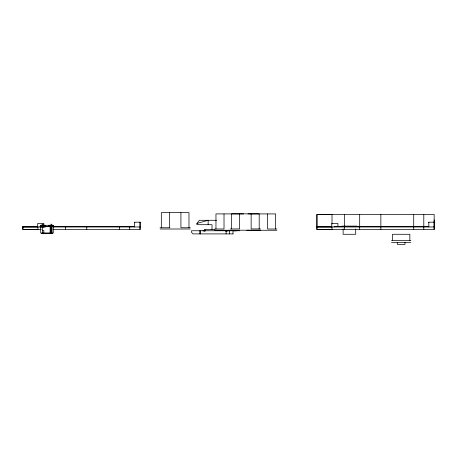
<?xml version="1.0" encoding="UTF-8"?>
<svg xmlns="http://www.w3.org/2000/svg" width="457" height="457" viewBox="0 0 457 457"><rect width="100%" height="100%" fill="white"/><g stroke="black" fill="none" stroke-linecap="round" stroke-linejoin="round"><path stroke-width="0.69" d="M41.216 226.986L22.856 226.986L22.856 229.505L41.216 229.5M40.296 226.592L40.296 225.307L53.652 225.307L53.652 226.586L43.518 226.558L43.518 225.307L45.146 225.301L45.152 227.169L41.53 227.186L41.524 226.592L40.296 226.592L40.987 226.586L40.987 225.307M42.53 233.024L42.53 226.586M50.116 233.024L50.116 226.586L40.69 226.592L40.69 233.024L53.263 233.024L53.263 226.586M50.658 233.024L50.658 226.586M51.418 233.024L51.418 226.586M52.001 233.024L52.001 226.586M119.648 229.505L119.648 226.986M129.719 229.505L129.719 226.986M134.501 226.986L134.752 222.182L140.076 222.182L140.076 222.685M53.063 229.5L140.076 229.505L140.076 222.182M204.827 230.745L204.827 229.5L214.847 229.5M212.002 229.5L212.002 224.695L196.916 224.695L196.916 223.439L199.429 220.297L216.595 220.297M434.15 225.855L434.15 226.986L316.93 226.986L316.93 229.505L332.011 229.5L332.011 226.986L316.93 226.975L316.93 214.402L434.15 214.413L434.15 229.505L316.93 229.505L316.93 214.402L332.011 214.413L332.011 224.016M344.595 229.5L344.595 226.986M413.722 229.505L413.722 226.986M423.799 229.505L423.799 226.986M334.153 226.986L334.153 226.358L428.826 226.358L428.826 222.182L434.15 222.182L434.15 222.685M434.15 229.505L434.15 219.92M51.864 225.307L50.43 226.569L50.43 225.307L48.802 225.301L48.802 226.541M196.916 223.439L208.141 220.297L208.141 224.695M225.512 230.968L227.535 230.756M225.867 230.968L227.963 230.756M50.841 225.307L51.058 224.044L52.418 225.301M40.901 225.307L41.53 225.301L42.889 224.044L43.107 225.307M51.418 225.307L52.001 225.301M53.046 226.586L50.116 226.586M225.53 230.751L229.7 230.745M233.173 230.739L236.64 230.734M243.621 213.905L215.961 213.905L215.961 228.991M247.985 213.916L275.645 213.916L275.645 229.008M341.87 226.106L356.957 226.106M428.826 226.358L428.826 226.986M37.685 226.358L22.85 226.358L22.85 229.5L37.937 229.5L37.937 226.986L22.856 226.975M53.549 226.358L134.752 226.358M316.924 226.358L331.759 226.358M53.063 226.986L140.076 226.986M160.064 227.752L169.861 227.752M190.238 227.752L180.921 227.752L180.921 212.659M160.064 229.008L190.238 229.008M214.704 228.991L224.016 228.991L224.016 213.905M230.282 228.934L239.594 228.934L239.594 213.847M260.461 228.934L251.144 228.934L251.144 213.847M276.902 229.008L267.591 229.008L267.591 213.916M35.212 229.5L34.726 229.5M214.704 230.248L260.461 230.197M246.729 230.265L276.902 230.265M42.53 230.511L43.832 230.511L43.832 233.024M233.064 230.756L191.5 230.756L191.5 232.333L193.077 233.904L233.064 233.904M233.498 230.739L239.788 230.739M41.319 233.276L52.629 233.276M391.483 240.565L410.843 240.565M391.483 242.45L410.843 242.45M53.652 226.586L52.961 226.586L52.961 225.307M319.289 229.5L332.011 229.5M200.075 230.756L200.212 233.904M233.173 230.751L236.64 230.756M40.901 226.592L41.947 226.586L41.947 227.186M41.947 225.301L42.53 225.307M202.817 230.756L204.913 230.968M203.245 230.756L205.267 230.968M43.289 226.586L43.295 227.186M428.826 222.182L428.826 222.685M134.752 222.182L134.752 222.685M423.799 214.413L423.799 226.758M423.548 226.358L423.548 226.986M413.722 214.413L413.722 226.758M409.838 240.565L409.838 234.281L392.489 234.281L392.489 240.565M404.999 242.45L404.999 244.341L397.327 244.341L397.327 242.45M380.858 214.413L380.858 226.758M380.858 226.986L380.858 229.505M359.688 214.413L359.682 229.5M355.7 228.934L355.7 234.281L343.127 234.281L343.127 228.934M344.595 214.413L344.595 226.758M337.923 226.358L337.923 223.467L331.759 223.467L331.759 226.986M317.175 226.358L317.181 226.986M259.199 228.934L259.199 213.847L231.539 213.847L231.539 228.934M232.99 230.756L232.99 233.904M229.551 230.756L229.551 233.904M226.106 230.756L226.106 233.904M204.827 229.5L204.827 230.756M199.989 230.756L199.989 233.904M188.981 227.752L188.981 212.659L161.321 212.659L161.321 227.752M169.376 212.659L169.376 227.752M140.076 222.182L140.076 229.505M129.468 226.358L129.468 226.986M86.784 226.986L86.784 229.505M65.608 226.358L65.608 229.5M43.849 225.781L43.849 223.467L37.685 223.467L37.685 226.986M40.073 226.358L40.073 226.986M23.107 226.358L23.107 226.986"/></g></svg>
